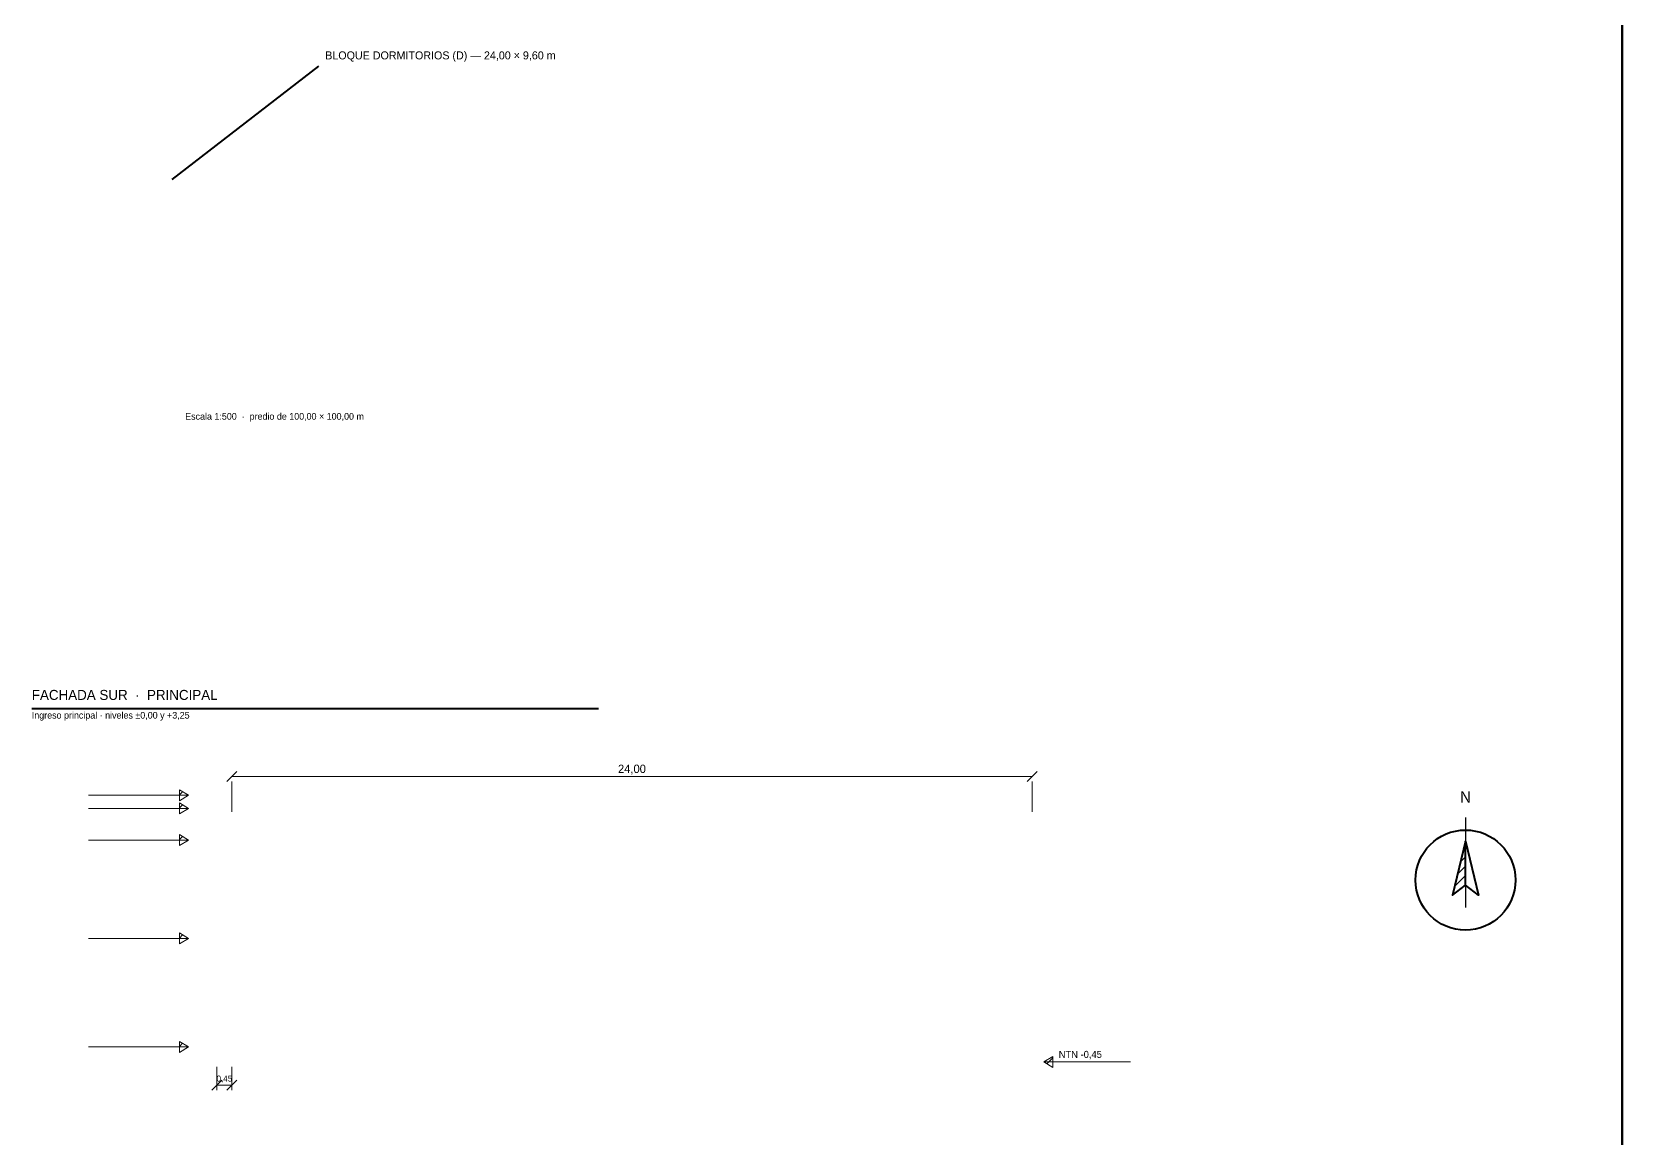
# Model space of a CAD drawing. Header units: metres. Extents: x -8 to 108, y -41 to 108.
# Drawn here: x 35 to 58.85, y -24.87 to -8.29 of the extents above; entities that cross this region are included whole.
import ezdxf
from ezdxf.enums import TextEntityAlignment as Align

# ---------------------------------------------------------------- set-up
doc = ezdxf.new("R2010")
doc.units = ezdxf.units.M
for name, color, linetype, lineweight in [('cota', 7, 'CONTINUOUS', 13), ('cota-texto', 7, 'CONTINUOUS', 5), ('hatch', 7, 'CONTINUOUS', 9), ('marco', 7, 'CONTINUOUS', 70), ('marco-fino', 7, 'CONTINUOUS', 25), ('marco-medio', 7, 'CONTINUOUS', 40), ('nivel', 7, 'CONTINUOUS', 20), ('texto', 7, 'CONTINUOUS', 5), ('texto-suave', 7, 'CONTINUOUS', 5)]:
    doc.layers.add(name, color=color, linetype=linetype, lineweight=lineweight)

msp = doc.modelspace()

# ---------------------------------------------------------------- linework, layer by layer
at = {"layer": 'cota'}
for p, q in [((37.925, -19.525), (38.075, -19.375)), ((38, -19.45), (50, -19.45)), ((38, -19.975), (38, -19.525)), ((49.925, -19.525), (50.075, -19.375)), ((50, -19.975), (50, -19.525)), ((37.775, -23.8), (37.775, -24.15)), ((38, -23.8), (38, -24.15)), ((37.7, -24.15), (37.85, -24)), ((38, -24.075), (37.775, -24.075)), ((37.925, -24.15), (38.075, -24))]:
    msp.add_line(p, q, dxfattribs=at)
at = {"layer": 'hatch'}
for p, q in [((37.215, -19.724), (37.262, -19.676)), ((37.215, -19.919), (37.262, -19.871)), ((37.215, -20.394), (37.262, -20.346)), ((56.47, -20.539), (56.5, -20.509)), ((56.425, -20.725), (56.5, -20.651)), ((56.336, -21.098), (56.5, -20.934)), ((56.38, -20.912), (56.5, -20.792)), ((37.215, -21.869), (37.262, -21.821)), ((37.215, -23.494), (37.262, -23.446)), ((50.222, -23.754), (50.31, -23.666))]:
    msp.add_line(p, q, dxfattribs=at)
at = {"layer": 'marco'}
msp.add_line((58.85, -0.6), (58.85, -41.45), dxfattribs=at)
at = {"layer": 'marco-fino'}
msp.add_line((56.5, -20.062), (56.5, -21.413), dxfattribs=at)
at = {"layer": 'marco-medio'}
for p, q in [((39.3, -8.8), (37.1, -10.5)), ((35, -18.43), (43.5, -18.43))]:
    msp.add_line(p, q, dxfattribs=at)
for points in [[(56.5, -20.415), (56.305, -21.225), (56.5, -21.075)], [(56.5, -20.415), (56.695, -21.225), (56.5, -21.075)]]:
    msp.add_lwpolyline(points, close=True, dxfattribs=at)
msp.add_circle((56.5, -21), 0.75, dxfattribs=at)
at = {"layer": 'nivel'}
for p, q in [((37.35, -19.73), (35.85, -19.73)), ((37.35, -19.925), (35.85, -19.925)), ((37.35, -20.4), (35.85, -20.4)), ((37.35, -21.875), (35.85, -21.875)), ((37.35, -23.5), (35.85, -23.5)), ((50.175, -23.725), (51.475, -23.725))]:
    msp.add_line(p, q, dxfattribs=at)
for points in [[(37.35, -19.73), (37.215, -19.648), (37.215, -19.812)], [(37.35, -19.73), (37.215, -19.648), (37.215, -19.812)], [(37.35, -19.925), (37.215, -19.843), (37.215, -20.008)], [(37.35, -19.925), (37.215, -19.843), (37.215, -20.008)], [(37.35, -20.4), (37.215, -20.318), (37.215, -20.483)], [(37.35, -20.4), (37.215, -20.318), (37.215, -20.483)], [(37.35, -21.875), (37.215, -21.793), (37.215, -21.957)], [(37.35, -21.875), (37.215, -21.793), (37.215, -21.957)], [(37.35, -23.5), (37.215, -23.418), (37.215, -23.582)], [(37.35, -23.5), (37.215, -23.418), (37.215, -23.582)], [(50.175, -23.725), (50.31, -23.643), (50.31, -23.808)], [(50.175, -23.725), (50.31, -23.643), (50.31, -23.808)]]:
    msp.add_lwpolyline(points, close=True, dxfattribs=at)

# ---------------------------------------------------------------- texts
at = {"layer": 'cota-texto'}
for s, height, p in [('24,00', 0.125, (44, -19.395)), ('0,45', 0.09, (37.888, -24.02))]:
    msp.add_text(s, height=height, dxfattribs=at).set_placement(p, align=Align.CENTER)
at = {"layer": 'texto'}
for s, height, p in [('BLOQUE DORMITORIOS (D) — 24,00 × 9,60 m', 0.12, (39.4, -8.7)), ('FACHADA SUR  ·  PRINCIPAL', 0.15, (35, -18.3)), ('NTN -0,45', 0.105, (50.4, -23.665))]:
    msp.add_text(s, height=height, dxfattribs=at).set_placement(p)
msp.add_text('N', height=0.17, dxfattribs=at).set_placement((56.5, -19.838), align=Align.CENTER)
at = {"layer": 'texto-suave'}
for s, p in [('Escala 1:500  ·  predio de 100,00 × 100,00 m', (37.3, -14.1)), ('Ingreso principal · niveles ±0,00 y +3,25', (35, -18.58))]:
    msp.add_text(s, height=0.1, dxfattribs=at).set_placement(p)

doc.saveas('drawing.dxf')
